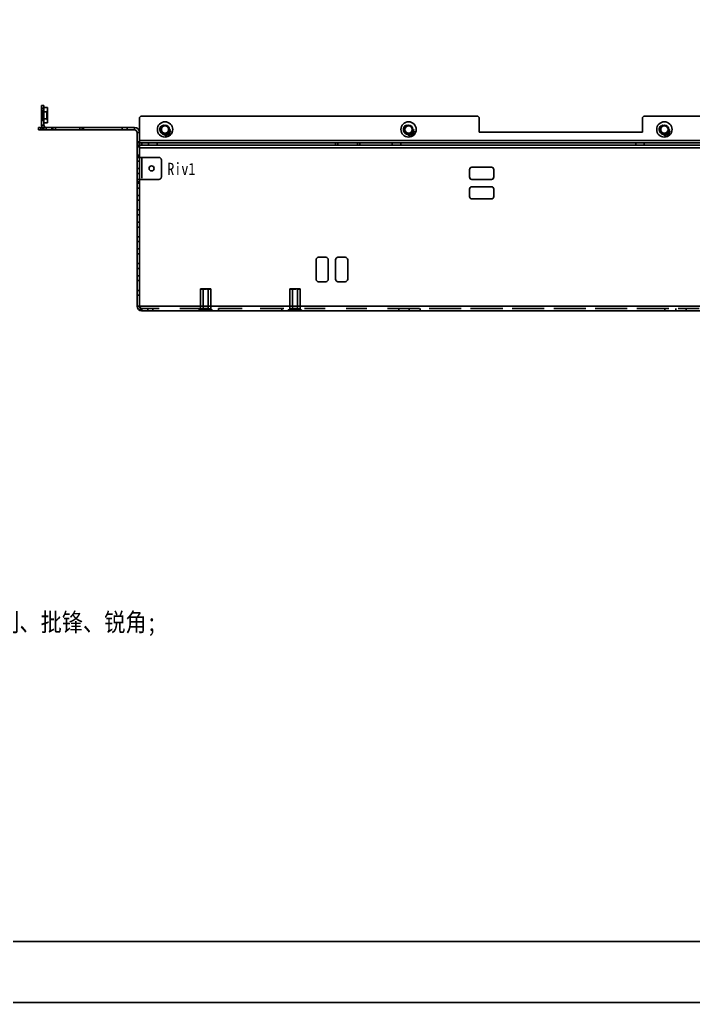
# Model space of a CAD drawing. Header units: millimetres. Extents: x 0 to 8948, y -1340 to 1100.
# Drawn here: x 6328.3 to 6604.9, y -1339.9 to -936.5 of the extents above; entities that cross this region are included whole.
import ezdxf

# ---------------------------------------------------------------- set-up
doc = ezdxf.new("R2010")
doc.units = ezdxf.units.MM
doc.header["$LTSCALE"] = 85.25
doc.linetypes.add('HIDDEN', pattern=[0.2, 0.1, -0.1])
doc.layers.get('0').update_dxf_attribs({"linetype": 'CONTINUOUS'})
doc.layers.add('02___PRT_ALL_AXES', color=7, linetype='CONTINUOUS')
doc.layers.add('DEFAULT_2', color=8, linetype='HIDDEN')
doc.styles.get("Standard").update_dxf_attribs({"font": 'txt', "width": 0.85})

msp = doc.modelspace()

# ---------------------------------------------------------------- linework, layer by layer
at = {"color": 3, "linetype": 'Continuous'}
for p, q in [((6337.263, -979.745), (6337.263, -971.745)), ((6336.013, -981.745), (6375.513, -981.745)), ((6376.513, -1054.045), (6376.513, -982.745)), ((6377.513, -1054.045), (6377.513, -988.045)), ((6377.513, -988.045), (6750.013, -988.045)), ((6693.513, -989.045), (6377.513, -989.045)), ((6377.513, -993.045), (6376.513, -993.045)), ((6376.513, -1002.045), (6377.513, -1002.045)), ((6693.513, -1054.045), (6377.513, -1054.045)), ((6378.513, -1056.045), (6692.513, -1056.045))]:
    msp.add_line(p, q, dxfattribs=at)
at = {"color": 7, "linetype": 'Continuous'}
for p, q in [((6338.263, -971.745), (6337.263, -971.745)), ((6338.263, -979.745), (6338.263, -971.745)), ((6338.263, -972.745), (6337.263, -972.745)), ((6338.263, -972.595), (6339.763, -972.595)), ((6339.763, -978.895), (6339.763, -972.595)), ((6516.013, -976.045), (6378.513, -976.045)), ((6692.513, -976.045), (6585.013, -976.045)), ((6337.263, -979.745), (6338.263, -979.745)), ((6338.263, -978.895), (6339.763, -978.895)), ((6377.513, -988.045), (6377.513, -977.045)), ((6517.013, -977.045), (6517.013, -982.645)), ((6584.013, -977.045), (6584.013, -982.645)), ((6336.013, -980.745), (6336.013, -981.745)), ((6336.013, -980.745), (6337.541, -980.745)), ((6337.013, -980.745), (6337.013, -981.745)), ((6339.263, -981.745), (6339.263, -980.745)), ((6339.263, -980.745), (6375.513, -980.745)), ((6375.513, -981.745), (6375.513, -980.745)), ((6376.513, -982.745), (6377.513, -982.745)), ((6388.105, -984.011), (6388.117, -984.009)), ((6388.105, -984.011), (6388.109, -984.146)), ((6388.383, -983.709), (6388.371, -983.711)), ((6388.383, -983.71), (6388.376, -983.606)), ((6388.803, -983.842), (6388.597, -983.905)), ((6388.597, -983.905), (6388.609, -983.942)), ((6388.609, -983.942), (6388.815, -983.88)), ((6388.768, -983.488), (6388.775, -983.501)), ((6388.775, -983.501), (6388.851, -983.467)), ((6388.815, -983.88), (6388.803, -983.842)), ((6388.851, -983.467), (6389.099, -983.878)), ((6389.122, -983.864), (6388.88, -983.462)), ((6388.88, -983.462), (6389.367, -983.802)), ((6389.32, -983.682), (6388.914, -983.4)), ((6389.081, -983.942), (6389.043, -983.975)), ((6389.043, -983.975), (6389.051, -983.988)), ((6389.245, -983.854), (6389.169, -983.889)), ((6389.244, -983.201), (6389.32, -983.682)), ((6389.252, -983.866), (6389.245, -983.854)), ((6389.367, -983.802), (6389.281, -983.266)), ((6389.281, -983.266), (6389.501, -983.63)), ((6389.557, -983.588), (6389.344, -983.235)), ((6389.356, -983.165), (6389.398, -983.125)), ((6389.398, -983.125), (6389.391, -983.113)), ((6389.499, -983.688), (6389.458, -983.726)), ((6389.458, -983.726), (6389.465, -983.738)), ((6389.526, -983.11), (6389.544, -983.103)), ((6389.68, -983.591), (6389.606, -983.618)), ((6389.688, -983.604), (6389.68, -983.591)), ((6389.702, -983.157), (6389.722, -983.161)), ((6389.812, -983.392), (6389.819, -983.409)), ((6389.925, -982.281), (6389.913, -982.309)), ((6390.407, -982.481), (6389.925, -982.281)), ((6389.992, -982.491), (6389.969, -982.364)), ((6389.969, -982.364), (6390.384, -982.537)), ((6389.971, -982.496), (6389.992, -982.491)), ((6390.127, -982.743), (6390.013, -982.926)), ((6390.013, -982.926), (6390.046, -982.947)), ((6390.046, -982.947), (6390.16, -982.764)), ((6390.16, -982.764), (6390.127, -982.743)), ((6390.404, -982.58), (6390.394, -982.626)), ((6390.394, -982.626), (6390.407, -982.632)), ((6390.475, -982.43), (6390.452, -982.466)), ((6390.489, -982.436), (6390.475, -982.43)), ((6488.105, -984.011), (6488.117, -984.009)), ((6488.105, -984.011), (6488.109, -984.146)), ((6488.383, -983.709), (6488.371, -983.711)), ((6488.383, -983.71), (6488.376, -983.606)), ((6488.803, -983.842), (6488.597, -983.905)), ((6488.597, -983.905), (6488.609, -983.942)), ((6488.609, -983.942), (6488.815, -983.88)), ((6488.768, -983.488), (6488.775, -983.501)), ((6488.775, -983.501), (6488.851, -983.467)), ((6488.815, -983.88), (6488.803, -983.842)), ((6488.851, -983.467), (6489.099, -983.878)), ((6489.122, -983.864), (6488.88, -983.462)), ((6488.88, -983.462), (6489.367, -983.802)), ((6489.32, -983.682), (6488.914, -983.4)), ((6489.081, -983.942), (6489.043, -983.975)), ((6489.043, -983.975), (6489.051, -983.988)), ((6489.245, -983.854), (6489.169, -983.889)), ((6489.244, -983.201), (6489.32, -983.682)), ((6489.252, -983.866), (6489.245, -983.854)), ((6489.367, -983.802), (6489.281, -983.266)), ((6489.281, -983.266), (6489.501, -983.63)), ((6489.557, -983.588), (6489.344, -983.235)), ((6489.356, -983.165), (6489.398, -983.125)), ((6489.398, -983.125), (6489.391, -983.113)), ((6489.499, -983.688), (6489.458, -983.726)), ((6489.458, -983.726), (6489.465, -983.738)), ((6489.526, -983.11), (6489.544, -983.103)), ((6489.68, -983.591), (6489.606, -983.618)), ((6489.688, -983.604), (6489.68, -983.591)), ((6489.702, -983.157), (6489.722, -983.161)), ((6489.812, -983.392), (6489.819, -983.409)), ((6489.925, -982.281), (6489.913, -982.309)), ((6490.407, -982.481), (6489.925, -982.281)), ((6489.992, -982.491), (6489.969, -982.364)), ((6489.969, -982.364), (6490.384, -982.537)), ((6489.971, -982.496), (6489.992, -982.491)), ((6490.127, -982.743), (6490.013, -982.926)), ((6490.013, -982.926), (6490.046, -982.947)), ((6490.046, -982.947), (6490.16, -982.764)), ((6490.16, -982.764), (6490.127, -982.743)), ((6490.404, -982.58), (6490.394, -982.626)), ((6490.394, -982.626), (6490.407, -982.632)), ((6490.475, -982.43), (6490.452, -982.466)), ((6490.489, -982.436), (6490.475, -982.43)), ((6517.013, -982.645), (6584.013, -982.645)), ((6593.105, -984.011), (6593.117, -984.009)), ((6593.105, -984.011), (6593.109, -984.146)), ((6593.383, -983.709), (6593.371, -983.711)), ((6593.383, -983.71), (6593.376, -983.606)), ((6593.803, -983.842), (6593.597, -983.905)), ((6593.597, -983.905), (6593.609, -983.942)), ((6593.609, -983.942), (6593.815, -983.88)), ((6593.768, -983.488), (6593.775, -983.501)), ((6593.775, -983.501), (6593.851, -983.467)), ((6593.815, -983.88), (6593.803, -983.842)), ((6593.851, -983.467), (6594.099, -983.878)), ((6593.88, -983.462), (6594.367, -983.802)), ((6594.122, -983.864), (6593.88, -983.462)), ((6594.32, -983.682), (6593.914, -983.4)), ((6594.081, -983.942), (6594.043, -983.975)), ((6594.043, -983.975), (6594.051, -983.988)), ((6594.245, -983.854), (6594.169, -983.889)), ((6594.244, -983.201), (6594.32, -983.682)), ((6594.252, -983.866), (6594.245, -983.854)), ((6594.281, -983.266), (6594.501, -983.63)), ((6594.367, -983.802), (6594.281, -983.266)), ((6594.557, -983.588), (6594.344, -983.235)), ((6594.356, -983.165), (6594.398, -983.125)), ((6594.398, -983.125), (6594.391, -983.113)), ((6594.499, -983.688), (6594.458, -983.726)), ((6594.458, -983.726), (6594.465, -983.738)), ((6594.526, -983.11), (6594.544, -983.103)), ((6594.68, -983.591), (6594.606, -983.618)), ((6594.688, -983.604), (6594.68, -983.591)), ((6594.702, -983.157), (6594.722, -983.161)), ((6594.812, -983.392), (6594.819, -983.409)), ((6594.925, -982.281), (6594.913, -982.309)), ((6595.407, -982.481), (6594.925, -982.281)), ((6594.969, -982.364), (6595.384, -982.537)), ((6594.992, -982.491), (6594.969, -982.364)), ((6594.971, -982.496), (6594.992, -982.491)), ((6595.127, -982.743), (6595.013, -982.926)), ((6595.013, -982.926), (6595.046, -982.947)), ((6595.046, -982.947), (6595.16, -982.764)), ((6595.16, -982.764), (6595.127, -982.743)), ((6595.404, -982.58), (6595.394, -982.626)), ((6595.394, -982.626), (6595.407, -982.632)), ((6595.475, -982.43), (6595.452, -982.466)), ((6595.489, -982.436), (6595.475, -982.43)), ((6376.513, -987.045), (6750.013, -987.045)), ((6377.513, -988.045), (6376.513, -988.045)), ((6693.513, -986.045), (6377.513, -986.045)), ((6378.513, -988.045), (6378.513, -987.045)), ((6458.013, -987.045), (6458.013, -988.045)), ((6459.013, -987.045), (6459.013, -988.045)), ((6467.013, -987.045), (6467.013, -988.045)), ((6468.013, -987.045), (6468.013, -988.045)), ((6376.513, -992.045), (6377.513, -992.045)), ((6376.513, -1003.045), (6377.513, -1003.045)), ((6377.513, -1054.045), (6376.513, -1054.045)), ((6031.815, -1339.944), (7581.815, -1339.944))]:
    msp.add_line(p, q, dxfattribs=at)
at = {"color": 1, "linetype": 'Continuous'}
for p, q in [((6513.013, -1001.045), (6513.013, -998.045)), ((6514.013, -997.045), (6522.013, -997.045)), ((6523.013, -998.045), (6523.013, -1001.045)), ((6522.013, -1002.045), (6514.013, -1002.045)), ((6513.013, -1009.045), (6513.013, -1006.045)), ((6514.013, -1005.045), (6522.013, -1005.045)), ((6523.013, -1006.045), (6523.013, -1009.045)), ((6522.013, -1010.045), (6514.013, -1010.045)), ((6450.013, -1043.045), (6450.013, -1035.045)), ((6451.013, -1034.045), (6454.013, -1034.045)), ((6455.013, -1035.045), (6455.013, -1043.045)), ((6458.013, -1043.045), (6458.013, -1035.045)), ((6459.013, -1034.045), (6462.013, -1034.045)), ((6463.013, -1035.045), (6463.013, -1043.045)), ((6454.013, -1044.045), (6451.013, -1044.045)), ((6462.013, -1044.045), (6459.013, -1044.045))]:
    msp.add_line(p, q, dxfattribs=at)
at = {"color": 7, "linetype": 'Continuous'}
msp.add_lwpolyline([(6056.815, -1314.944), (7556.815, -1314.944), (7556.815, -264.944), (6056.815, -264.944)], close=True, dxfattribs=at)
for centre, radius in [((6388.013, -981.545), 3.15), ((6388.013, -981.545), 1.8), ((6388.013, -981.545), 1.5), ((6488.013, -981.545), 3.15), ((6488.013, -981.545), 1.8), ((6488.013, -981.545), 1.5), ((6593.013, -981.545), 3.15), ((6593.013, -981.545), 1.8), ((6593.013, -981.545), 1.5)]:
    msp.add_circle(centre, radius, dxfattribs=at)
for centre, radius, start, end in [((6378.513, -977.045), 1, 90, 180), ((6516.013, -977.045), 1, 0, 90), ((6585.013, -977.045), 1, 90, 180), ((6339.263, -979.745), 1, 180, 270), ((6375.513, -982.745), 2, 0, 90), ((6388.58, -981.927), 1.438, 297.53662, 301.08982), ((6488.58, -981.927), 1.438, 297.53662, 301.08982), ((6593.58, -981.927), 1.438, 297.53662, 301.08982), ((6378.513, -1054.045), 1, 180, 215.03149)]:
    msp.add_arc(centre, radius, start, end, dxfattribs=at)
at = {"color": 3, "linetype": 'Continuous'}
for centre, radius, start, end in [((6339.263, -979.745), 2, 180, 270), ((6375.513, -982.745), 1, 0, 90), ((6378.513, -1054.045), 2, 180, 270)]:
    msp.add_arc(centre, radius, start, end, dxfattribs=at)
at = {"color": 1, "linetype": 'Continuous'}
for centre, start, end in [((6514.013, -998.045), 90, 180), ((6522.013, -998.045), 0, 90), ((6514.013, -1001.045), 180, 270), ((6522.013, -1001.045), 270, 0), ((6514.013, -1006.045), 90, 180), ((6522.013, -1006.045), 0, 90), ((6514.013, -1009.045), 180, 270), ((6522.013, -1009.045), 270, 0), ((6451.013, -1035.045), 90, 180), ((6454.013, -1035.045), 0, 90), ((6459.013, -1035.045), 90, 180), ((6462.013, -1035.045), 0, 90), ((6451.013, -1043.045), 180, 270), ((6454.013, -1043.045), 270, 0), ((6459.013, -1043.045), 180, 270), ((6462.013, -1043.045), 270, 0)]:
    msp.add_arc(centre, 1, start, end, dxfattribs=at)
at = {"color": 7, "linetype": 'Continuous'}
for points in [[(6388.116, -983.636), (6388.085, -983.667), (6388.073, -983.704), (6388.077, -983.747)], [(6388.077, -983.747), (6388.081, -983.781), (6388.096, -983.81), (6388.124, -983.834)], [(6388.109, -984.146), (6388.16, -984.169), (6388.215, -984.178), (6388.274, -984.172)], [(6388.24, -983.58), (6388.187, -983.586), (6388.145, -983.605), (6388.116, -983.636)], [(6388.183, -984.114), (6388.15, -984.088), (6388.128, -984.054), (6388.117, -984.009)], [(6388.124, -983.712), (6388.121, -983.687), (6388.13, -983.664), (6388.15, -983.643)], [(6388.156, -983.765), (6388.136, -983.75), (6388.126, -983.732), (6388.124, -983.712)], [(6388.124, -983.834), (6388.151, -983.858), (6388.198, -983.883), (6388.265, -983.909)], [(6388.15, -983.643), (6388.169, -983.623), (6388.196, -983.61), (6388.229, -983.606)], [(6388.274, -983.822), (6388.215, -983.799), (6388.176, -983.78), (6388.156, -983.765)], [(6388.29, -984.145), (6388.252, -984.149), (6388.217, -984.139), (6388.183, -984.114)], [(6388.229, -983.606), (6388.297, -983.599), (6388.345, -983.634), (6388.371, -983.71)], [(6388.376, -983.606), (6388.339, -983.583), (6388.293, -983.575), (6388.24, -983.58)], [(6388.265, -983.909), (6388.312, -983.927), (6388.346, -983.945), (6388.368, -983.96)], [(6388.407, -983.886), (6388.379, -983.867), (6388.335, -983.845), (6388.274, -983.822)], [(6388.274, -984.172), (6388.337, -984.165), (6388.384, -984.144), (6388.416, -984.11)], [(6388.376, -984.104), (6388.354, -984.128), (6388.325, -984.142), (6388.29, -984.145)], [(6388.368, -983.96), (6388.39, -983.976), (6388.402, -983.998), (6388.405, -984.024)], [(6388.405, -984.024), (6388.408, -984.054), (6388.398, -984.081), (6388.376, -984.104)], [(6388.456, -983.981), (6388.452, -983.938), (6388.434, -983.906), (6388.407, -983.886)], [(6388.416, -984.11), (6388.448, -984.075), (6388.462, -984.032), (6388.456, -983.981)], [(6388.844, -983.446), (6388.803, -983.47), (6388.777, -983.485), (6388.768, -983.488)], [(6388.914, -983.4), (6388.902, -983.41), (6388.878, -983.425), (6388.844, -983.446)], [(6389.051, -983.988), (6389.09, -983.962), (6389.124, -983.94), (6389.151, -983.924)], [(6389.109, -983.908), (6389.108, -983.915), (6389.099, -983.926), (6389.081, -983.942)], [(6389.099, -983.878), (6389.107, -983.89), (6389.11, -983.901), (6389.109, -983.908)], [(6389.169, -983.889), (6389.152, -983.897), (6389.137, -983.889), (6389.122, -983.864)], [(6389.151, -983.924), (6389.186, -983.903), (6389.22, -983.883), (6389.252, -983.866)], [(6389.391, -983.113), (6389.37, -983.128), (6389.347, -983.143), (6389.322, -983.158)], [(6389.344, -983.235), (6389.335, -983.22), (6389.331, -983.207), (6389.333, -983.197)], [(6389.333, -983.197), (6389.335, -983.188), (6389.343, -983.177), (6389.356, -983.165)], [(6389.465, -983.738), (6389.506, -983.711), (6389.542, -983.688), (6389.575, -983.669)], [(6389.5, -983), (6389.498, -983.032), (6389.507, -983.069), (6389.526, -983.11)], [(6389.514, -983.663), (6389.514, -983.67), (6389.509, -983.679), (6389.499, -983.688)], [(6389.54, -982.91), (6389.514, -982.938), (6389.501, -982.969), (6389.5, -983)], [(6389.501, -983.63), (6389.51, -983.645), (6389.514, -983.656), (6389.514, -983.663)], [(6389.544, -983.103), (6389.531, -983.076), (6389.526, -983.05), (6389.53, -983.024)], [(6389.53, -983.024), (6389.534, -982.998), (6389.543, -982.975), (6389.559, -982.957)], [(6389.618, -982.867), (6389.588, -982.871), (6389.562, -982.885), (6389.54, -982.91)], [(6389.581, -983.618), (6389.574, -983.615), (6389.567, -983.604), (6389.557, -983.588)], [(6389.559, -982.957), (6389.576, -982.939), (6389.596, -982.929), (6389.618, -982.927)], [(6389.575, -983.669), (6389.599, -983.654), (6389.637, -983.632), (6389.688, -983.604)], [(6389.606, -983.618), (6389.596, -983.622), (6389.587, -983.622), (6389.581, -983.618)], [(6389.689, -982.883), (6389.672, -982.868), (6389.648, -982.862), (6389.618, -982.867)], [(6389.618, -982.927), (6389.64, -982.925), (6389.661, -982.931), (6389.679, -982.948)], [(6389.679, -982.948), (6389.705, -982.971), (6389.713, -983.023), (6389.705, -983.105)], [(6389.723, -982.947), (6389.718, -982.921), (6389.707, -982.899), (6389.689, -982.883)], [(6389.705, -983.105), (6389.703, -983.123), (6389.702, -983.141), (6389.702, -983.157)], [(6389.722, -983.161), (6389.723, -983.13), (6389.73, -983.106), (6389.745, -983.089)], [(6389.725, -983.049), (6389.729, -983.007), (6389.728, -982.973), (6389.723, -982.947)], [(6389.825, -982.996), (6389.785, -982.997), (6389.752, -983.015), (6389.725, -983.049)], [(6389.745, -983.089), (6389.765, -983.068), (6389.79, -983.058), (6389.822, -983.061)], [(6389.819, -983.372), (6389.814, -983.378), (6389.812, -983.384), (6389.812, -983.392)], [(6389.855, -983.357), (6389.838, -983.36), (6389.826, -983.365), (6389.819, -983.372)], [(6389.819, -983.409), (6389.829, -983.418), (6389.845, -983.418), (6389.867, -983.408)], [(6389.822, -983.061), (6389.853, -983.064), (6389.884, -983.078), (6389.912, -983.104)], [(6389.935, -983.041), (6389.901, -983.011), (6389.865, -982.996), (6389.825, -982.996)], [(6389.941, -983.318), (6389.925, -983.336), (6389.896, -983.349), (6389.855, -983.357)], [(6389.867, -983.408), (6389.889, -983.398), (6389.914, -983.378), (6389.942, -983.347)], [(6389.912, -983.104), (6389.946, -983.135), (6389.966, -983.172), (6389.971, -983.214)], [(6389.913, -982.309), (6389.943, -982.385), (6389.962, -982.447), (6389.971, -982.496)], [(6390.004, -983.188), (6390.002, -983.13), (6389.979, -983.081), (6389.935, -983.041)], [(6389.971, -983.214), (6389.976, -983.257), (6389.966, -983.291), (6389.941, -983.318)], [(6389.942, -983.347), (6389.985, -983.299), (6390.006, -983.246), (6390.004, -983.188)], [(6390.384, -982.537), (6390.402, -982.544), (6390.409, -982.559), (6390.404, -982.58)], [(6390.452, -982.466), (6390.441, -982.485), (6390.426, -982.489), (6390.407, -982.481)], [(6390.407, -982.632), (6390.417, -982.603), (6390.43, -982.57), (6390.445, -982.533)], [(6390.445, -982.533), (6390.46, -982.497), (6390.475, -982.464), (6390.489, -982.436)], [(6488.116, -983.636), (6488.085, -983.667), (6488.073, -983.704), (6488.077, -983.747)], [(6488.077, -983.747), (6488.081, -983.781), (6488.096, -983.81), (6488.124, -983.834)], [(6488.109, -984.146), (6488.16, -984.169), (6488.215, -984.178), (6488.274, -984.172)], [(6488.24, -983.58), (6488.187, -983.586), (6488.145, -983.605), (6488.116, -983.636)], [(6488.183, -984.114), (6488.15, -984.088), (6488.128, -984.054), (6488.117, -984.009)], [(6488.124, -983.712), (6488.121, -983.687), (6488.13, -983.664), (6488.15, -983.643)], [(6488.156, -983.765), (6488.136, -983.75), (6488.126, -983.732), (6488.124, -983.712)], [(6488.124, -983.834), (6488.151, -983.858), (6488.198, -983.883), (6488.265, -983.909)], [(6488.15, -983.643), (6488.169, -983.623), (6488.196, -983.61), (6488.229, -983.606)], [(6488.274, -983.822), (6488.215, -983.799), (6488.176, -983.78), (6488.156, -983.765)], [(6488.29, -984.145), (6488.252, -984.149), (6488.217, -984.139), (6488.183, -984.114)], [(6488.229, -983.606), (6488.297, -983.599), (6488.345, -983.634), (6488.371, -983.71)], [(6488.376, -983.606), (6488.339, -983.583), (6488.293, -983.575), (6488.24, -983.58)], [(6488.265, -983.909), (6488.312, -983.927), (6488.346, -983.945), (6488.368, -983.96)], [(6488.407, -983.886), (6488.379, -983.867), (6488.335, -983.845), (6488.274, -983.822)], [(6488.274, -984.172), (6488.337, -984.165), (6488.384, -984.144), (6488.416, -984.11)], [(6488.376, -984.104), (6488.354, -984.128), (6488.325, -984.142), (6488.29, -984.145)], [(6488.368, -983.96), (6488.39, -983.976), (6488.402, -983.998), (6488.405, -984.024)], [(6488.405, -984.024), (6488.408, -984.054), (6488.398, -984.081), (6488.376, -984.104)], [(6488.456, -983.981), (6488.452, -983.938), (6488.434, -983.906), (6488.407, -983.886)], [(6488.416, -984.11), (6488.448, -984.075), (6488.462, -984.032), (6488.456, -983.981)], [(6488.844, -983.446), (6488.803, -983.47), (6488.777, -983.485), (6488.768, -983.488)], [(6488.914, -983.4), (6488.902, -983.41), (6488.878, -983.425), (6488.844, -983.446)], [(6489.051, -983.988), (6489.09, -983.962), (6489.124, -983.94), (6489.151, -983.924)], [(6489.109, -983.908), (6489.108, -983.915), (6489.099, -983.926), (6489.081, -983.942)], [(6489.099, -983.878), (6489.107, -983.89), (6489.11, -983.901), (6489.109, -983.908)], [(6489.169, -983.889), (6489.152, -983.897), (6489.137, -983.889), (6489.122, -983.864)], [(6489.151, -983.924), (6489.186, -983.903), (6489.22, -983.883), (6489.252, -983.866)], [(6489.391, -983.113), (6489.37, -983.128), (6489.347, -983.143), (6489.322, -983.158)], [(6489.344, -983.235), (6489.335, -983.22), (6489.331, -983.207), (6489.333, -983.197)], [(6489.333, -983.197), (6489.335, -983.188), (6489.343, -983.177), (6489.356, -983.165)], [(6489.465, -983.738), (6489.506, -983.711), (6489.542, -983.688), (6489.575, -983.669)], [(6489.5, -983), (6489.498, -983.032), (6489.507, -983.069), (6489.526, -983.11)], [(6489.514, -983.663), (6489.514, -983.67), (6489.509, -983.679), (6489.499, -983.688)], [(6489.54, -982.91), (6489.514, -982.938), (6489.501, -982.969), (6489.5, -983)], [(6489.501, -983.63), (6489.51, -983.645), (6489.514, -983.656), (6489.514, -983.663)], [(6489.544, -983.103), (6489.531, -983.076), (6489.526, -983.05), (6489.53, -983.024)], [(6489.53, -983.024), (6489.534, -982.998), (6489.543, -982.975), (6489.559, -982.957)], [(6489.618, -982.867), (6489.588, -982.871), (6489.562, -982.885), (6489.54, -982.91)], [(6489.581, -983.618), (6489.574, -983.615), (6489.567, -983.604), (6489.557, -983.588)], [(6489.559, -982.957), (6489.576, -982.939), (6489.596, -982.929), (6489.618, -982.927)], [(6489.575, -983.669), (6489.599, -983.654), (6489.637, -983.632), (6489.688, -983.604)], [(6489.606, -983.618), (6489.596, -983.622), (6489.587, -983.622), (6489.581, -983.618)], [(6489.689, -982.883), (6489.672, -982.868), (6489.648, -982.862), (6489.618, -982.867)], [(6489.618, -982.927), (6489.64, -982.925), (6489.661, -982.931), (6489.679, -982.948)], [(6489.679, -982.948), (6489.705, -982.971), (6489.713, -983.023), (6489.705, -983.105)], [(6489.723, -982.947), (6489.718, -982.921), (6489.707, -982.899), (6489.689, -982.883)], [(6489.705, -983.105), (6489.703, -983.123), (6489.702, -983.141), (6489.702, -983.157)], [(6489.722, -983.161), (6489.723, -983.13), (6489.73, -983.106), (6489.745, -983.089)], [(6489.725, -983.049), (6489.729, -983.007), (6489.728, -982.973), (6489.723, -982.947)], [(6489.825, -982.996), (6489.785, -982.997), (6489.752, -983.015), (6489.725, -983.049)], [(6489.745, -983.089), (6489.765, -983.068), (6489.79, -983.058), (6489.822, -983.061)], [(6489.819, -983.372), (6489.814, -983.378), (6489.812, -983.384), (6489.812, -983.392)], [(6489.855, -983.357), (6489.838, -983.36), (6489.826, -983.365), (6489.819, -983.372)], [(6489.819, -983.409), (6489.829, -983.418), (6489.845, -983.418), (6489.867, -983.408)], [(6489.822, -983.061), (6489.853, -983.064), (6489.884, -983.078), (6489.912, -983.104)], [(6489.935, -983.041), (6489.901, -983.011), (6489.865, -982.996), (6489.825, -982.996)], [(6489.941, -983.318), (6489.925, -983.336), (6489.896, -983.349), (6489.855, -983.357)], [(6489.867, -983.408), (6489.889, -983.398), (6489.914, -983.378), (6489.942, -983.347)], [(6489.912, -983.104), (6489.946, -983.135), (6489.966, -983.172), (6489.971, -983.214)], [(6489.913, -982.309), (6489.943, -982.385), (6489.962, -982.447), (6489.971, -982.496)], [(6490.004, -983.188), (6490.002, -983.13), (6489.979, -983.081), (6489.935, -983.041)], [(6489.971, -983.214), (6489.976, -983.257), (6489.966, -983.291), (6489.941, -983.318)], [(6489.942, -983.347), (6489.985, -983.299), (6490.006, -983.246), (6490.004, -983.188)], [(6490.384, -982.537), (6490.402, -982.544), (6490.409, -982.559), (6490.404, -982.58)], [(6490.452, -982.466), (6490.441, -982.485), (6490.426, -982.489), (6490.407, -982.481)], [(6490.407, -982.632), (6490.417, -982.603), (6490.43, -982.57), (6490.445, -982.533)], [(6490.445, -982.533), (6490.46, -982.497), (6490.475, -982.464), (6490.489, -982.436)], [(6593.116, -983.636), (6593.085, -983.667), (6593.073, -983.704), (6593.077, -983.747)], [(6593.077, -983.747), (6593.081, -983.781), (6593.096, -983.81), (6593.124, -983.834)], [(6593.109, -984.146), (6593.16, -984.169), (6593.215, -984.178), (6593.274, -984.172)], [(6593.24, -983.58), (6593.187, -983.586), (6593.145, -983.605), (6593.116, -983.636)], [(6593.183, -984.114), (6593.15, -984.088), (6593.128, -984.054), (6593.117, -984.009)], [(6593.124, -983.712), (6593.121, -983.687), (6593.13, -983.664), (6593.15, -983.643)], [(6593.156, -983.765), (6593.136, -983.75), (6593.126, -983.732), (6593.124, -983.712)], [(6593.124, -983.834), (6593.151, -983.858), (6593.198, -983.883), (6593.265, -983.909)], [(6593.15, -983.643), (6593.169, -983.623), (6593.196, -983.61), (6593.229, -983.606)], [(6593.274, -983.822), (6593.215, -983.799), (6593.176, -983.78), (6593.156, -983.765)], [(6593.29, -984.145), (6593.252, -984.149), (6593.217, -984.139), (6593.183, -984.114)], [(6593.229, -983.606), (6593.297, -983.599), (6593.345, -983.634), (6593.371, -983.71)], [(6593.376, -983.606), (6593.339, -983.583), (6593.293, -983.575), (6593.24, -983.58)], [(6593.265, -983.909), (6593.312, -983.927), (6593.346, -983.945), (6593.368, -983.96)], [(6593.407, -983.886), (6593.379, -983.867), (6593.335, -983.845), (6593.274, -983.822)], [(6593.274, -984.172), (6593.337, -984.165), (6593.384, -984.144), (6593.416, -984.11)], [(6593.376, -984.104), (6593.354, -984.128), (6593.325, -984.142), (6593.29, -984.145)], [(6593.368, -983.96), (6593.39, -983.976), (6593.402, -983.998), (6593.405, -984.024)], [(6593.405, -984.024), (6593.408, -984.054), (6593.398, -984.081), (6593.376, -984.104)], [(6593.456, -983.981), (6593.452, -983.938), (6593.434, -983.906), (6593.407, -983.886)], [(6593.416, -984.11), (6593.448, -984.075), (6593.462, -984.032), (6593.456, -983.981)], [(6593.844, -983.446), (6593.803, -983.47), (6593.777, -983.485), (6593.768, -983.488)], [(6593.914, -983.4), (6593.902, -983.41), (6593.878, -983.425), (6593.844, -983.446)], [(6594.051, -983.988), (6594.09, -983.962), (6594.124, -983.94), (6594.151, -983.924)], [(6594.109, -983.908), (6594.108, -983.915), (6594.099, -983.926), (6594.081, -983.942)], [(6594.099, -983.878), (6594.107, -983.89), (6594.11, -983.901), (6594.109, -983.908)], [(6594.169, -983.889), (6594.152, -983.897), (6594.137, -983.889), (6594.122, -983.864)], [(6594.151, -983.924), (6594.186, -983.903), (6594.22, -983.883), (6594.252, -983.866)], [(6594.391, -983.113), (6594.37, -983.128), (6594.347, -983.143), (6594.322, -983.158)], [(6594.344, -983.235), (6594.335, -983.22), (6594.331, -983.207), (6594.333, -983.197)], [(6594.333, -983.197), (6594.335, -983.188), (6594.343, -983.177), (6594.356, -983.165)], [(6594.465, -983.738), (6594.506, -983.711), (6594.542, -983.688), (6594.575, -983.669)], [(6594.5, -983), (6594.498, -983.032), (6594.507, -983.069), (6594.526, -983.11)], [(6594.514, -983.663), (6594.514, -983.67), (6594.509, -983.679), (6594.499, -983.688)], [(6594.54, -982.91), (6594.514, -982.938), (6594.501, -982.969), (6594.5, -983)], [(6594.501, -983.63), (6594.51, -983.645), (6594.514, -983.656), (6594.514, -983.663)], [(6594.544, -983.103), (6594.531, -983.076), (6594.526, -983.05), (6594.53, -983.024)], [(6594.53, -983.024), (6594.534, -982.998), (6594.543, -982.975), (6594.559, -982.957)], [(6594.618, -982.867), (6594.588, -982.871), (6594.562, -982.885), (6594.54, -982.91)], [(6594.581, -983.618), (6594.574, -983.615), (6594.567, -983.604), (6594.557, -983.588)], [(6594.559, -982.957), (6594.576, -982.939), (6594.596, -982.929), (6594.618, -982.927)], [(6594.575, -983.669), (6594.599, -983.654), (6594.637, -983.632), (6594.688, -983.604)], [(6594.606, -983.618), (6594.596, -983.622), (6594.587, -983.622), (6594.581, -983.618)], [(6594.689, -982.883), (6594.672, -982.868), (6594.648, -982.862), (6594.618, -982.867)], [(6594.618, -982.927), (6594.64, -982.925), (6594.661, -982.931), (6594.679, -982.948)], [(6594.679, -982.948), (6594.705, -982.971), (6594.713, -983.023), (6594.705, -983.105)], [(6594.723, -982.947), (6594.718, -982.921), (6594.707, -982.899), (6594.689, -982.883)], [(6594.705, -983.105), (6594.703, -983.123), (6594.702, -983.141), (6594.702, -983.157)], [(6594.722, -983.161), (6594.723, -983.13), (6594.73, -983.106), (6594.745, -983.089)], [(6594.725, -983.049), (6594.729, -983.007), (6594.728, -982.973), (6594.723, -982.947)], [(6594.825, -982.996), (6594.785, -982.997), (6594.752, -983.015), (6594.725, -983.049)], [(6594.745, -983.089), (6594.765, -983.068), (6594.79, -983.058), (6594.822, -983.061)], [(6594.819, -983.372), (6594.814, -983.378), (6594.812, -983.384), (6594.812, -983.392)], [(6594.855, -983.357), (6594.838, -983.36), (6594.826, -983.365), (6594.819, -983.372)], [(6594.819, -983.409), (6594.829, -983.418), (6594.845, -983.418), (6594.867, -983.408)], [(6594.822, -983.061), (6594.853, -983.064), (6594.884, -983.078), (6594.912, -983.104)], [(6594.935, -983.041), (6594.901, -983.011), (6594.865, -982.996), (6594.825, -982.996)], [(6594.941, -983.318), (6594.925, -983.336), (6594.896, -983.349), (6594.855, -983.357)], [(6594.867, -983.408), (6594.889, -983.398), (6594.914, -983.378), (6594.942, -983.347)], [(6594.912, -983.104), (6594.946, -983.135), (6594.966, -983.172), (6594.971, -983.214)], [(6594.913, -982.309), (6594.943, -982.385), (6594.962, -982.447), (6594.971, -982.496)], [(6595.004, -983.188), (6595.002, -983.13), (6594.979, -983.081), (6594.935, -983.041)], [(6594.971, -983.214), (6594.976, -983.257), (6594.966, -983.291), (6594.941, -983.318)], [(6594.942, -983.347), (6594.985, -983.299), (6595.006, -983.246), (6595.004, -983.188)], [(6595.384, -982.537), (6595.402, -982.544), (6595.409, -982.559), (6595.404, -982.58)], [(6595.452, -982.466), (6595.441, -982.485), (6595.426, -982.489), (6595.407, -982.481)], [(6595.407, -982.632), (6595.417, -982.603), (6595.43, -982.57), (6595.445, -982.533)], [(6595.445, -982.533), (6595.46, -982.497), (6595.475, -982.464), (6595.489, -982.436)]]:
    msp.add_open_spline(points, degree=3, dxfattribs=at)
at = {"color": 3, "linetype": 'Continuous'}
msp.add_open_spline([(6377.513, -1054.045), (6377.594, -1054.301), (6377.747, -1054.778), (6377.948, -1055.334), (6378.126, -1055.695), (6378.263, -1055.914), (6378.415, -1056.045), (6378.513, -1056.045)], degree=3, knots=[0, 0, 0, 0, 0.3508799, 0.6538995, 0.7752095, 0.8724418, 1, 1, 1, 1], dxfattribs=at)
at = {"layer": '02___PRT_ALL_AXES', "color": 8, "linetype": 'HIDDEN'}
for p, q in [((6337.263, -973.645), (6337.263, -977.845)), ((6338.263, -973.645), (6337.263, -973.645)), ((6337.263, -975.745), (6338.263, -975.745)), ((6338.263, -973.645), (6338.263, -977.845)), ((6338.263, -977.845), (6337.263, -977.845)), ((6341.513, -980.745), (6341.513, -981.745)), ((6341.513, -980.745), (6354.513, -980.745)), ((6341.513, -981.745), (6354.513, -981.745)), ((6342.013, -981.745), (6342.013, -980.745)), ((6343.013, -980.745), (6343.013, -981.745)), ((6353.013, -980.745), (6353.013, -981.745)), ((6354.013, -981.745), (6354.013, -980.745)), ((6354.513, -980.745), (6354.513, -981.745)), ((6370.455, -980.745), (6370.455, -981.745)), ((6370.455, -980.745), (6375.513, -980.745)), ((6370.455, -981.745), (6375.513, -981.745)), ((6372.455, -981.745), (6372.455, -980.745)), ((6376.513, -982.745), (6376.513, -994.616)), ((6377.513, -982.745), (6377.513, -994.616)), ((6381.263, -987.045), (6381.263, -988.045)), ((6381.263, -987.045), (6384.763, -987.045)), ((6381.263, -988.045), (6384.763, -988.045)), ((6384.763, -987.045), (6384.763, -988.045)), ((6481.263, -987.045), (6481.263, -988.045)), ((6481.263, -987.045), (6484.763, -987.045)), ((6481.263, -988.045), (6484.763, -988.045)), ((6484.763, -987.045), (6484.763, -988.045)), ((6581.263, -987.045), (6584.763, -987.045)), ((6581.263, -987.045), (6581.263, -988.045)), ((6581.263, -988.045), (6584.763, -988.045)), ((6584.763, -987.045), (6584.763, -988.045)), ((6376.513, -992.616), (6377.513, -992.616)), ((6377.513, -994.616), (6376.513, -994.616)), ((6402.568, -1055.245), (6402.568, -1047.045)), ((6403.663, -1056.045), (6403.663, -1047.045)), ((6403.663, -1047.045), (6405.663, -1047.045)), ((6405.663, -1056.045), (6405.663, -1047.045)), ((6406.758, -1055.245), (6406.758, -1047.045)), ((6439.268, -1055.245), (6439.268, -1047.045)), ((6440.363, -1056.045), (6440.363, -1047.045)), ((6440.363, -1047.045), (6442.363, -1047.045)), ((6442.363, -1056.045), (6442.363, -1047.045)), ((6443.458, -1055.245), (6443.458, -1047.045)), ((6402.568, -1055.245), (6406.758, -1055.245)), ((6402.768, -1055.245), (6402.768, -1055.545)), ((6406.558, -1055.545), (6402.768, -1055.545)), ((6403.663, -1055.045), (6405.663, -1055.045)), ((6403.663, -1056.045), (6405.663, -1056.045)), ((6406.558, -1055.245), (6406.558, -1055.545)), ((6410.013, -1055.045), (6410.013, -1056.045)), ((6410.013, -1055.045), (6436.013, -1055.045)), ((6410.013, -1056.045), (6436.013, -1056.045)), ((6436.013, -1055.045), (6436.013, -1056.045)), ((6439.268, -1055.245), (6443.458, -1055.245)), ((6439.468, -1055.245), (6439.468, -1055.545)), ((6443.258, -1055.545), (6439.468, -1055.545)), ((6440.363, -1055.045), (6442.363, -1055.045)), ((6440.363, -1056.045), (6442.363, -1056.045)), ((6443.258, -1055.245), (6443.258, -1055.545)), ((6484.013, -1055.045), (6484.013, -1056.045)), ((6484.013, -1055.045), (6602.013, -1055.045)), ((6484.013, -1056.045), (6602.013, -1056.045)), ((6488.263, -1055.045), (6488.263, -1056.045)), ((6492.763, -1055.045), (6492.763, -1056.045)), ((6593.263, -1055.045), (6593.263, -1056.045)), ((6597.763, -1055.045), (6597.763, -1056.045)), ((6602.013, -1055.045), (6602.013, -1056.045))]:
    msp.add_line(p, q, dxfattribs=at)
for centre in [(6388.013, -981.545), (6488.013, -981.545), (6593.013, -981.545)]:
    msp.add_circle(centre, 2.1, dxfattribs=at)
at = {"layer": '02___PRT_ALL_AXES', "color": 3, "linetype": 'Continuous'}
msp.add_circle((6382.513, -997.545), 1.05, dxfattribs=at)
at = {"layer": 'DEFAULT_2', "color": 8, "linetype": 'HIDDEN'}
for p, q in [((6337.293, -973.62), (6337.293, -977.87)), ((6337.293, -973.62), (6337.393, -973.62)), ((6337.293, -973.945), (6337.593, -974.245)), ((6337.393, -973.62), (6337.393, -977.87)), ((6337.883, -973.845), (6337.393, -973.62)), ((6337.593, -974.245), (6337.593, -977.245)), ((6339.463, -974.245), (6337.593, -974.245)), ((6337.883, -973.62), (6337.883, -977.87)), ((6337.883, -973.62), (6338.263, -973.62)), ((6339.463, -974.245), (6339.763, -973.945)), ((6339.463, -974.245), (6339.463, -977.245)), ((6337.593, -977.245), (6337.293, -977.545)), ((6337.293, -977.87), (6337.393, -977.87)), ((6337.883, -977.645), (6337.393, -977.87)), ((6339.463, -977.245), (6337.593, -977.245)), ((6337.883, -977.87), (6338.263, -977.87)), ((6339.463, -977.245), (6339.763, -977.545)), ((6339.743, -976.832), (6339.743, -976.481)), ((6339.743, -976.481), (6339.763, -976.481)), ((6339.763, -976.509), (6339.743, -976.509)), ((6339.743, -976.564), (6339.763, -976.564)), ((6339.743, -976.63), (6339.763, -976.63)), ((6339.743, -976.636), (6339.763, -976.636)), ((6339.763, -976.666), (6339.743, -976.666)), ((6339.743, -976.681), (6339.763, -976.681)), ((6339.743, -976.685), (6339.763, -976.685)), ((6339.743, -976.691), (6339.763, -976.691)), ((6339.743, -976.696), (6339.763, -976.696)), ((6339.743, -976.733), (6339.763, -976.733)), ((6339.763, -976.737), (6339.743, -976.737)), ((6339.743, -976.78), (6339.763, -976.78)), ((6339.743, -976.826), (6339.763, -976.826)), ((6339.763, -976.832), (6339.743, -976.832)), ((6339.743, -978.374), (6339.743, -976.943)), ((6339.743, -976.943), (6339.763, -976.943)), ((6339.743, -976.964), (6339.763, -976.964)), ((6339.763, -977.065), (6339.743, -977.065)), ((6339.743, -977.067), (6339.763, -977.067)), ((6339.743, -977.083), (6339.763, -977.083)), ((6339.743, -977.11), (6339.763, -977.11)), ((6339.763, -977.126), (6339.743, -977.126)), ((6339.743, -977.126), (6339.763, -977.126)), ((6339.743, -977.127), (6339.763, -977.127)), ((6339.743, -977.147), (6339.763, -977.147)), ((6339.743, -977.148), (6339.763, -977.148)), ((6339.743, -977.157), (6339.763, -977.157)), ((6339.743, -977.196), (6339.763, -977.196)), ((6339.743, -977.2), (6339.763, -977.2)), ((6339.743, -977.224), (6339.763, -977.224)), ((6339.743, -977.241), (6339.763, -977.241)), ((6339.743, -977.249), (6339.763, -977.249)), ((6339.743, -977.261), (6339.763, -977.261)), ((6339.763, -977.261), (6339.743, -977.261)), ((6339.743, -977.289), (6339.763, -977.289)), ((6339.743, -977.304), (6339.763, -977.304)), ((6339.743, -977.305), (6339.763, -977.305)), ((6339.743, -977.31), (6339.763, -977.31)), ((6339.763, -977.313), (6339.743, -977.313)), ((6339.743, -977.325), (6339.763, -977.325)), ((6339.743, -977.357), (6339.763, -977.357)), ((6339.743, -977.358), (6339.763, -977.358)), ((6339.763, -977.361), (6339.743, -977.361)), ((6339.743, -977.365), (6339.763, -977.365)), ((6339.743, -977.388), (6339.763, -977.388)), ((6339.743, -977.397), (6339.763, -977.397)), ((6339.743, -977.401), (6339.763, -977.401)), ((6339.743, -977.414), (6339.763, -977.414)), ((6339.763, -977.435), (6339.743, -977.435)), ((6339.743, -977.466), (6339.763, -977.466)), ((6339.743, -977.518), (6339.763, -977.518)), ((6339.743, -977.547), (6339.763, -977.547)), ((6339.743, -977.557), (6339.763, -977.557)), ((6339.743, -977.572), (6339.763, -977.572)), ((6339.743, -977.592), (6339.763, -977.592)), ((6339.763, -977.6), (6339.743, -977.6)), ((6339.743, -977.608), (6339.763, -977.608)), ((6339.763, -977.609), (6339.743, -977.609)), ((6339.743, -977.616), (6339.763, -977.616)), ((6339.743, -977.646), (6339.763, -977.646)), ((6339.743, -977.662), (6339.763, -977.662)), ((6339.743, -977.667), (6339.763, -977.667)), ((6339.743, -977.688), (6339.763, -977.688)), ((6339.743, -977.701), (6339.763, -977.701)), ((6339.763, -977.778), (6339.743, -977.778)), ((6339.743, -977.78), (6339.763, -977.78)), ((6339.743, -977.788), (6339.763, -977.788)), ((6339.743, -977.791), (6339.763, -977.791)), ((6339.743, -977.804), (6339.763, -977.804)), ((6339.763, -977.805), (6339.743, -977.805)), ((6339.743, -977.806), (6339.763, -977.806)), ((6339.743, -977.818), (6339.763, -977.818)), ((6339.763, -977.818), (6339.743, -977.818)), ((6339.743, -977.821), (6339.763, -977.821)), ((6339.763, -977.83), (6339.743, -977.83)), ((6339.743, -977.836), (6339.763, -977.836)), ((6339.743, -977.843), (6339.763, -977.843)), ((6339.743, -977.863), (6339.763, -977.863)), ((6339.743, -977.869), (6339.763, -977.869)), ((6339.743, -977.882), (6339.763, -977.882)), ((6339.743, -977.888), (6339.763, -977.888)), ((6339.743, -977.909), (6339.763, -977.909)), ((6339.743, -977.911), (6339.763, -977.911)), ((6339.743, -977.912), (6339.763, -977.912)), ((6339.743, -977.926), (6339.763, -977.926)), ((6339.763, -977.938), (6339.743, -977.938)), ((6339.743, -977.947), (6339.763, -977.947)), ((6339.743, -977.965), (6339.763, -977.965)), ((6339.743, -978.002), (6339.763, -978.002)), ((6339.743, -978.022), (6339.763, -978.022)), ((6339.743, -978.034), (6339.763, -978.034)), ((6339.743, -978.042), (6339.763, -978.042)), ((6339.743, -978.054), (6339.763, -978.054)), ((6339.743, -978.064), (6339.763, -978.064)), ((6339.743, -978.066), (6339.763, -978.066)), ((6339.763, -978.078), (6339.743, -978.078)), ((6339.743, -978.08), (6339.763, -978.08)), ((6339.743, -978.086), (6339.763, -978.086)), ((6339.763, -978.089), (6339.743, -978.089)), ((6339.743, -978.092), (6339.763, -978.092)), ((6339.743, -978.105), (6339.763, -978.105)), ((6339.743, -978.108), (6339.763, -978.108)), ((6339.743, -978.109), (6339.763, -978.109)), ((6339.743, -978.124), (6339.763, -978.124)), ((6339.743, -978.142), (6339.763, -978.142)), ((6339.743, -978.142), (6339.763, -978.142)), ((6339.743, -978.16), (6339.763, -978.16)), ((6339.743, -978.175), (6339.763, -978.175)), ((6339.743, -978.181), (6339.763, -978.181)), ((6339.763, -978.188), (6339.743, -978.188)), ((6339.743, -978.209), (6339.763, -978.209)), ((6339.743, -978.211), (6339.763, -978.211)), ((6339.743, -978.224), (6339.763, -978.224)), ((6339.743, -978.304), (6339.763, -978.304)), ((6339.743, -978.31), (6339.763, -978.31)), ((6339.743, -978.314), (6339.763, -978.314)), ((6339.743, -978.345), (6339.763, -978.345)), ((6339.763, -978.346), (6339.743, -978.346)), ((6339.743, -978.372), (6339.763, -978.372)), ((6339.743, -978.374), (6339.763, -978.374)), ((6337.541, -980.745), (6339.263, -980.745)), ((6370.455, -980.745), (6370.455, -981.745)), ((6372.455, -981.745), (6372.455, -980.745)), ((6377.513, -986.616), (6376.513, -986.616)), ((6376.513, -988.616), (6377.513, -988.616)), ((6376.513, -992.616), (6377.513, -992.616)), ((6377.513, -994.616), (6376.513, -994.616)), ((6377.513, -993.045), (6385.513, -993.045)), ((6378.513, -993.045), (6378.513, -1002.045)), ((6386.513, -994.045), (6386.513, -1001.045)), ((6377.513, -997.616), (6376.513, -997.616)), ((6376.513, -999.616), (6377.513, -999.616)), ((6376.513, -1003.616), (6377.513, -1003.616)), ((6377.513, -1002.045), (6385.513, -1002.045)), ((6377.513, -1005.616), (6376.513, -1005.616)), ((6377.513, -1008.616), (6376.513, -1008.616)), ((6376.513, -1010.616), (6377.513, -1010.616)), ((6376.513, -1014.616), (6377.513, -1014.616)), ((6377.513, -1016.616), (6376.513, -1016.616)), ((6377.513, -1019.616), (6376.513, -1019.616)), ((6376.513, -1021.616), (6377.513, -1021.616)), ((6376.513, -1025.616), (6377.513, -1025.616)), ((6377.513, -1027.616), (6376.513, -1027.616)), ((6377.513, -1030.616), (6376.513, -1030.616)), ((6376.513, -1032.616), (6377.513, -1032.616)), ((6376.513, -1036.616), (6377.513, -1036.616)), ((6377.513, -1038.616), (6376.513, -1038.616)), ((6377.513, -1041.616), (6376.513, -1041.616)), ((6376.513, -1043.616), (6377.513, -1043.616)), ((6376.513, -1047.616), (6377.513, -1047.616)), ((6402.568, -1047.045), (6406.758, -1047.045)), ((6402.696, -1047.145), (6402.696, -1047.045)), ((6402.696, -1047.145), (6404.034, -1047.145)), ((6402.743, -1047.145), (6402.743, -1047.045)), ((6402.879, -1047.145), (6402.879, -1047.045)), ((6402.973, -1047.145), (6402.973, -1047.045)), ((6403.013, -1047.045), (6403.013, -1047.145)), ((6403.162, -1047.145), (6403.162, -1047.045)), ((6403.254, -1047.145), (6403.254, -1047.045)), ((6403.369, -1047.045), (6403.369, -1047.145)), ((6403.475, -1047.045), (6403.475, -1047.145)), ((6403.58, -1047.045), (6403.58, -1047.145)), ((6403.663, -1055.045), (6403.663, -1047.045)), ((6403.787, -1047.045), (6403.787, -1047.145)), ((6403.929, -1047.045), (6403.929, -1047.145)), ((6404.034, -1047.045), (6404.034, -1047.145)), ((6404.232, -1047.145), (6404.232, -1047.045)), ((6404.232, -1047.145), (6405.002, -1047.145)), ((6404.234, -1047.045), (6404.234, -1047.145)), ((6404.273, -1047.045), (6404.273, -1047.145)), ((6404.296, -1047.045), (6404.296, -1047.145)), ((6404.377, -1047.045), (6404.377, -1047.145)), ((6404.381, -1047.045), (6404.381, -1047.145)), ((6404.4, -1047.045), (6404.4, -1047.145)), ((6404.42, -1047.045), (6404.42, -1047.145)), ((6404.466, -1047.045), (6404.466, -1047.145)), ((6404.484, -1047.045), (6404.484, -1047.145)), ((6404.588, -1047.045), (6404.588, -1047.145)), ((6404.612, -1047.045), (6404.612, -1047.145)), ((6404.672, -1047.045), (6404.672, -1047.145)), ((6404.696, -1047.045), (6404.696, -1047.145)), ((6404.775, -1047.045), (6404.775, -1047.145)), ((6404.82, -1047.045), (6404.82, -1047.145)), ((6404.831, -1047.045), (6404.831, -1047.145)), ((6404.837, -1047.045), (6404.837, -1047.145)), ((6404.875, -1047.045), (6404.875, -1047.145)), ((6404.877, -1047.045), (6404.877, -1047.145)), ((6404.902, -1047.045), (6404.902, -1047.145)), ((6404.934, -1047.045), (6404.934, -1047.145)), ((6404.977, -1047.045), (6404.977, -1047.145)), ((6404.981, -1047.145), (6404.981, -1047.045)), ((6404.983, -1047.045), (6404.983, -1047.145)), ((6404.983, -1047.045), (6404.983, -1047.145)), ((6405, -1047.045), (6405, -1047.145)), ((6405.002, -1047.045), (6405.002, -1047.145)), ((6405.374, -1047.045), (6405.374, -1047.145)), ((6405.374, -1047.145), (6406.665, -1047.145)), ((6405.378, -1047.045), (6405.378, -1047.145)), ((6405.438, -1047.045), (6405.438, -1047.145)), ((6405.472, -1047.045), (6405.472, -1047.145)), ((6405.522, -1047.045), (6405.522, -1047.145)), ((6405.525, -1047.045), (6405.525, -1047.145)), ((6405.55, -1047.045), (6405.55, -1047.145)), ((6405.552, -1047.045), (6405.552, -1047.145)), ((6405.559, -1047.045), (6405.559, -1047.145)), ((6405.575, -1047.045), (6405.575, -1047.145)), ((6405.582, -1047.045), (6405.582, -1047.145)), ((6405.584, -1047.045), (6405.584, -1047.145)), ((6405.608, -1047.045), (6405.608, -1047.145)), ((6405.611, -1047.045), (6405.611, -1047.145)), ((6405.659, -1047.045), (6405.659, -1047.145)), ((6405.661, -1047.045), (6405.661, -1047.145)), ((6405.663, -1055.045), (6405.663, -1047.045)), ((6405.673, -1047.045), (6405.673, -1047.145)), ((6405.684, -1047.045), (6405.684, -1047.145)), ((6405.695, -1047.045), (6405.695, -1047.145)), ((6405.708, -1047.045), (6405.708, -1047.145)), ((6405.743, -1047.045), (6405.743, -1047.145)), ((6405.755, -1047.045), (6405.755, -1047.145)), ((6405.76, -1047.045), (6405.76, -1047.145)), ((6405.763, -1047.045), (6405.763, -1047.145)), ((6405.766, -1047.045), (6405.766, -1047.145)), ((6405.767, -1047.045), (6405.767, -1047.145)), ((6405.785, -1047.045), (6405.785, -1047.145)), ((6405.816, -1047.045), (6405.816, -1047.145)), ((6405.829, -1047.045), (6405.829, -1047.145)), ((6405.831, -1047.045), (6405.831, -1047.145)), ((6405.857, -1047.045), (6405.857, -1047.145)), ((6405.859, -1047.045), (6405.859, -1047.145)), ((6405.884, -1047.045), (6405.884, -1047.145)), ((6405.909, -1047.045), (6405.909, -1047.145)), ((6405.918, -1047.045), (6405.918, -1047.145)), ((6405.924, -1047.045), (6405.924, -1047.145)), ((6405.96, -1047.045), (6405.96, -1047.145)), ((6405.991, -1047.045), (6405.991, -1047.145)), ((6405.992, -1047.045), (6405.992, -1047.145)), ((6406.023, -1047.045), (6406.023, -1047.145)), ((6406.059, -1047.045), (6406.059, -1047.145)), ((6406.065, -1047.045), (6406.065, -1047.145)), ((6406.074, -1047.045), (6406.074, -1047.145)), ((6406.099, -1047.045), (6406.099, -1047.145)), ((6406.125, -1047.045), (6406.125, -1047.145)), ((6406.126, -1047.045), (6406.126, -1047.145)), ((6406.152, -1047.045), (6406.152, -1047.145)), ((6406.167, -1047.045), (6406.167, -1047.145)), ((6406.198, -1047.045), (6406.198, -1047.145)), ((6406.216, -1047.045), (6406.216, -1047.145)), ((6406.217, -1047.045), (6406.217, -1047.145)), ((6406.22, -1047.045), (6406.22, -1047.145)), ((6406.221, -1047.045), (6406.221, -1047.145)), ((6406.275, -1047.045), (6406.275, -1047.145)), ((6406.286, -1047.045), (6406.286, -1047.145)), ((6406.304, -1047.045), (6406.304, -1047.145)), ((6406.31, -1047.045), (6406.31, -1047.145)), ((6406.325, -1047.045), (6406.325, -1047.145)), ((6406.327, -1047.045), (6406.327, -1047.145)), ((6406.339, -1047.045), (6406.339, -1047.145)), ((6406.361, -1047.045), (6406.361, -1047.145)), ((6406.371, -1047.045), (6406.371, -1047.145)), ((6406.413, -1047.045), (6406.413, -1047.145)), ((6406.44, -1047.045), (6406.44, -1047.145)), ((6406.472, -1047.045), (6406.472, -1047.145)), ((6406.474, -1047.045), (6406.474, -1047.145)), ((6406.493, -1047.045), (6406.493, -1047.145)), ((6406.495, -1047.045), (6406.495, -1047.145)), ((6406.515, -1047.045), (6406.515, -1047.145)), ((6406.539, -1047.045), (6406.539, -1047.145)), ((6406.557, -1047.045), (6406.557, -1047.145)), ((6406.558, -1047.045), (6406.558, -1047.145)), ((6406.567, -1047.045), (6406.567, -1047.145)), ((6406.581, -1047.045), (6406.581, -1047.145)), ((6406.621, -1047.145), (6406.621, -1047.045)), ((6406.64, -1047.045), (6406.64, -1047.145)), ((6406.651, -1047.145), (6406.651, -1047.045)), ((6406.665, -1047.045), (6406.665, -1047.145)), ((6439.268, -1047.045), (6443.458, -1047.045)), ((6439.396, -1047.145), (6439.396, -1047.045)), ((6439.396, -1047.145), (6440.734, -1047.145)), ((6439.443, -1047.145), (6439.443, -1047.045)), ((6439.579, -1047.145), (6439.579, -1047.045)), ((6439.673, -1047.145), (6439.673, -1047.045)), ((6439.713, -1047.045), (6439.713, -1047.145)), ((6439.862, -1047.145), (6439.862, -1047.045)), ((6439.954, -1047.145), (6439.954, -1047.045)), ((6440.069, -1047.045), (6440.069, -1047.145)), ((6440.175, -1047.045), (6440.175, -1047.145)), ((6440.28, -1047.045), (6440.28, -1047.145)), ((6440.363, -1055.045), (6440.363, -1047.045)), ((6440.487, -1047.045), (6440.487, -1047.145)), ((6440.629, -1047.045), (6440.629, -1047.145)), ((6440.734, -1047.045), (6440.734, -1047.145)), ((6440.932, -1047.145), (6440.932, -1047.045)), ((6440.932, -1047.145), (6441.702, -1047.145)), ((6440.934, -1047.045), (6440.934, -1047.145)), ((6440.973, -1047.045), (6440.973, -1047.145)), ((6440.996, -1047.045), (6440.996, -1047.145)), ((6441.077, -1047.045), (6441.077, -1047.145)), ((6441.081, -1047.045), (6441.081, -1047.145)), ((6441.1, -1047.045), (6441.1, -1047.145)), ((6441.12, -1047.045), (6441.12, -1047.145)), ((6441.166, -1047.045), (6441.166, -1047.145)), ((6441.184, -1047.045), (6441.184, -1047.145)), ((6441.288, -1047.045), (6441.288, -1047.145)), ((6441.312, -1047.045), (6441.312, -1047.145)), ((6441.372, -1047.045), (6441.372, -1047.145)), ((6441.396, -1047.045), (6441.396, -1047.145)), ((6441.475, -1047.045), (6441.475, -1047.145)), ((6441.52, -1047.045), (6441.52, -1047.145)), ((6441.531, -1047.045), (6441.531, -1047.145)), ((6441.537, -1047.045), (6441.537, -1047.145)), ((6441.575, -1047.045), (6441.575, -1047.145)), ((6441.577, -1047.045), (6441.577, -1047.145)), ((6441.602, -1047.045), (6441.602, -1047.145)), ((6441.634, -1047.045), (6441.634, -1047.145)), ((6441.677, -1047.045), (6441.677, -1047.145)), ((6441.681, -1047.145), (6441.681, -1047.045)), ((6441.683, -1047.045), (6441.683, -1047.145)), ((6441.683, -1047.045), (6441.683, -1047.145)), ((6441.7, -1047.045), (6441.7, -1047.145)), ((6441.702, -1047.045), (6441.702, -1047.145)), ((6442.074, -1047.045), (6442.074, -1047.145)), ((6442.074, -1047.145), (6443.365, -1047.145)), ((6442.078, -1047.045), (6442.078, -1047.145)), ((6442.138, -1047.045), (6442.138, -1047.145)), ((6442.172, -1047.045), (6442.172, -1047.145)), ((6442.222, -1047.045), (6442.222, -1047.145)), ((6442.225, -1047.045), (6442.225, -1047.145)), ((6442.25, -1047.045), (6442.25, -1047.145)), ((6442.252, -1047.045), (6442.252, -1047.145)), ((6442.259, -1047.045), (6442.259, -1047.145)), ((6442.275, -1047.045), (6442.275, -1047.145)), ((6442.282, -1047.045), (6442.282, -1047.145)), ((6442.284, -1047.045), (6442.284, -1047.145)), ((6442.308, -1047.045), (6442.308, -1047.145)), ((6442.311, -1047.045), (6442.311, -1047.145)), ((6442.359, -1047.045), (6442.359, -1047.145)), ((6442.361, -1047.045), (6442.361, -1047.145)), ((6442.363, -1055.045), (6442.363, -1047.045)), ((6442.373, -1047.045), (6442.373, -1047.145)), ((6442.384, -1047.045), (6442.384, -1047.145)), ((6442.395, -1047.045), (6442.395, -1047.145)), ((6442.408, -1047.045), (6442.408, -1047.145)), ((6442.443, -1047.045), (6442.443, -1047.145)), ((6442.455, -1047.045), (6442.455, -1047.145)), ((6442.46, -1047.045), (6442.46, -1047.145)), ((6442.463, -1047.045), (6442.463, -1047.145)), ((6442.466, -1047.045), (6442.466, -1047.145)), ((6442.467, -1047.045), (6442.467, -1047.145)), ((6442.485, -1047.045), (6442.485, -1047.145)), ((6442.516, -1047.045), (6442.516, -1047.145)), ((6442.529, -1047.045), (6442.529, -1047.145)), ((6442.531, -1047.045), (6442.531, -1047.145)), ((6442.557, -1047.045), (6442.557, -1047.145)), ((6442.559, -1047.045), (6442.559, -1047.145)), ((6442.584, -1047.045), (6442.584, -1047.145)), ((6442.609, -1047.045), (6442.609, -1047.145)), ((6442.618, -1047.045), (6442.618, -1047.145)), ((6442.624, -1047.045), (6442.624, -1047.145)), ((6442.66, -1047.045), (6442.66, -1047.145)), ((6442.691, -1047.045), (6442.691, -1047.145)), ((6442.692, -1047.045), (6442.692, -1047.145)), ((6442.723, -1047.045), (6442.723, -1047.145)), ((6442.759, -1047.045), (6442.759, -1047.145)), ((6442.765, -1047.045), (6442.765, -1047.145)), ((6442.774, -1047.045), (6442.774, -1047.145)), ((6442.799, -1047.045), (6442.799, -1047.145)), ((6442.825, -1047.045), (6442.825, -1047.145)), ((6442.826, -1047.045), (6442.826, -1047.145)), ((6442.852, -1047.045), (6442.852, -1047.145)), ((6442.867, -1047.045), (6442.867, -1047.145)), ((6442.898, -1047.045), (6442.898, -1047.145)), ((6442.916, -1047.045), (6442.916, -1047.145)), ((6442.917, -1047.045), (6442.917, -1047.145)), ((6442.92, -1047.045), (6442.92, -1047.145)), ((6442.921, -1047.045), (6442.921, -1047.145)), ((6442.975, -1047.045), (6442.975, -1047.145)), ((6442.986, -1047.045), (6442.986, -1047.145)), ((6443.004, -1047.045), (6443.004, -1047.145)), ((6443.01, -1047.045), (6443.01, -1047.145)), ((6443.025, -1047.045), (6443.025, -1047.145)), ((6443.027, -1047.045), (6443.027, -1047.145)), ((6443.039, -1047.045), (6443.039, -1047.145)), ((6443.061, -1047.045), (6443.061, -1047.145)), ((6443.071, -1047.045), (6443.071, -1047.145)), ((6443.113, -1047.045), (6443.113, -1047.145)), ((6443.14, -1047.045), (6443.14, -1047.145)), ((6443.172, -1047.045), (6443.172, -1047.145)), ((6443.174, -1047.045), (6443.174, -1047.145)), ((6443.193, -1047.045), (6443.193, -1047.145)), ((6443.195, -1047.045), (6443.195, -1047.145)), ((6443.215, -1047.045), (6443.215, -1047.145)), ((6443.239, -1047.045), (6443.239, -1047.145)), ((6443.257, -1047.045), (6443.257, -1047.145)), ((6443.258, -1047.045), (6443.258, -1047.145)), ((6443.267, -1047.045), (6443.267, -1047.145)), ((6443.281, -1047.045), (6443.281, -1047.145)), ((6443.321, -1047.145), (6443.321, -1047.045)), ((6443.34, -1047.045), (6443.34, -1047.145)), ((6443.351, -1047.145), (6443.351, -1047.045)), ((6443.365, -1047.045), (6443.365, -1047.145)), ((6377.513, -1049.616), (6376.513, -1049.616)), ((6378.513, -1055.045), (6378.513, -1056.045)), ((6692.513, -1055.045), (6378.513, -1055.045)), ((6381.013, -1056.045), (6381.013, -1055.045)), ((6383.013, -1055.045), (6383.013, -1056.045)), ((6401.921, -1055.545), (6401.921, -1056.045)), ((6401.921, -1055.545), (6407.405, -1055.545)), ((6403.292, -1055.545), (6403.292, -1056.045)), ((6406.034, -1055.545), (6406.034, -1056.045)), ((6407.405, -1055.545), (6407.405, -1056.045)), ((6438.621, -1055.545), (6438.621, -1056.045)), ((6438.621, -1055.545), (6444.105, -1055.545)), ((6439.992, -1055.545), (6439.992, -1056.045)), ((6442.734, -1055.545), (6442.734, -1056.045)), ((6444.105, -1055.545), (6444.105, -1056.045))]:
    msp.add_line(p, q, dxfattribs=at)
for centre, radius in [((6388.013, -981.545), 2.125), ((6388.013, -981.545), 1.9), ((6488.013, -981.545), 2.125), ((6488.013, -981.545), 1.9), ((6593.013, -981.545), 2.125), ((6593.013, -981.545), 1.9)]:
    msp.add_circle(centre, radius, dxfattribs=at)
for centre, start, end in [((6385.513, -994.045), 0, 90), ((6385.513, -1001.045), 270, 0), ((6378.513, -1054.045), 215.03149, 270)]:
    msp.add_arc(centre, 1, start, end, dxfattribs=at)
for points, knots in [([(6377.513, -1054.045), (6377.595, -1054.174), (6377.752, -1054.419), (6378.028, -1054.799), (6378.32, -1055.045), (6378.513, -1055.045)], [0, 0, 0, 0, 0.3160847, 0.5993038, 1, 1, 1, 1]), ([(6377.513, -1054.045), (6377.559, -1054.19), (6377.62, -1054.381), (6377.683, -1054.572), (6377.698, -1054.619)], [0, 0, 0, 0, 0.7542195, 1, 1, 1, 1]), ([(6377.698, -1054.619), (6377.762, -1054.812), (6377.884, -1055.161), (6378.052, -1055.563), (6378.198, -1055.811), (6378.315, -1055.965), (6378.437, -1056.045), (6378.513, -1056.045)], [0, 0, 0, 0, 0.3589749, 0.6541251, 0.7708923, 0.8657456, 1, 1, 1, 1])]:
    msp.add_open_spline(points, degree=3, knots=knots, dxfattribs=at)

# ---------------------------------------------------------------- texts
at = {"color": 2, "linetype": 'Continuous', "insert": (6388.942, -995.25), "char_height": 5, "width": 17, "attachment_point": 1, "line_spacing_factor": 0.9}
msp.add_mtext('Riv1', dxfattribs=at)
at = {"insert": (6163.048, -1142.603), "char_height": 7.5, "width": 260.45821, "attachment_point": 1}
msp.add_mtext('{\\fSimSun|b0|i0|c134|p54;技术要求：\\P1.端面平直无明显变形；\\P2.表面无划痕、无磕碰、锈迹等缺陷；\\P3.边角表面光滑，切口要平整无利边、毛刺、批锋、锐角;\\P4.\\fSimSun|b0|i0|c134|p34;\\C0;带*号的尺寸为重点把控尺寸\\fSimSun|b0|i0|c134|p54;\\C256;；\\P5.四周折弯边做铆接处理；\\P6.端面四周折弯边不得出现明显段差；}', dxfattribs=at)

doc.saveas('drawing.dxf')
